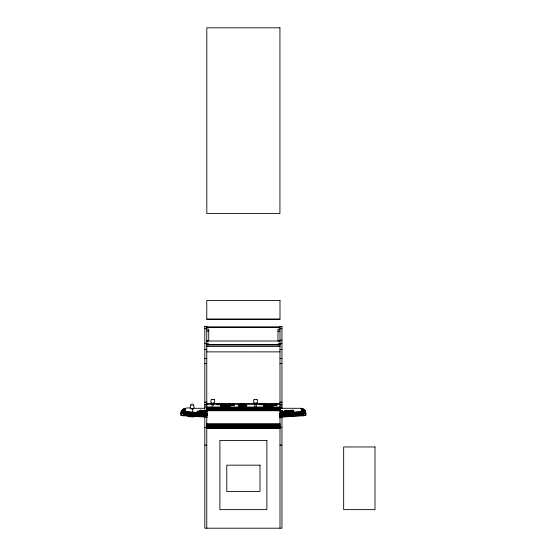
<?xml version="1.0" encoding="UTF-8"?>
<svg xmlns="http://www.w3.org/2000/svg" width="556" height="556" viewBox="0 0 556 556"><rect width="100%" height="100%" fill="white"/><g stroke="black" fill="none" stroke-linecap="round" stroke-linejoin="round"><path stroke-width="0.83" d="M240.206 406.179L242.409 406.255L242.534 403.997L242.576 404.483M191.055 404.837C187.261 409.869 196.595 410.794 193.37 404.858M211.607 399.277C207.979 404.956 217.563 404.956 213.928 399.277M254.405 399.264C250.77 404.949 260.354 404.949 256.726 399.264M207.478 417.208L182.966 415.742L183.994 413.157L185.607 411.781L206.735 413.045M190.777 408.299C186.239 406.742 179.157 409.591 180.999 415.415L183.299 415.415M180.999 415.415L182.792 412.962L185.607 411.781L185.607 408.299M280.585 411.516L280.196 411.37M285.937 411.162C288.126 410.655 280.161 411.155 286.632 411.072M286.013 411.19L286.403 411.092M288.265 411.398L288.668 411.489M288.64 411.176C287.285 410.759 291.566 410.891 290.149 411.099M290.024 411.155L291.678 411.037L290.6 411.051M290.413 410.905L292.539 410.745L290.017 410.815M291.316 410.759L290.927 410.682L291.601 410.62M291.122 410.689L291.775 410.794M292.525 411.162L291.58 411.051M264.169 404.233C261.16 404.921 270.348 404.678 264.538 405.046M266.268 404.337L266.762 404.601M266.261 404.712L266.936 404.525L266.345 404.149M211.488 403.225L212.128 403.03M214.414 399.472L211.127 399.472M221.302 405.185L221.844 405.414M223.588 404.233L223.192 404.455M223.971 404.629L223.7 404.427M227.015 405.671L227.522 405.463L225.117 405.435M230.323 405.442L228.843 405.164M254.287 403.211L254.926 403.024M257.206 399.465L253.925 399.465M244.598 404.393A6.679 4.747 -79.8 0 0 239.483 406.033L238.322 405.519L240.491 404.9M242.409 406.255C243.174 406.193 247.524 406.339 246.162 405.185A6.679 5.762 -72.5 0 0 238.837 405.88M260.138 403.948L262.508 404.052L260.02 403.614L262.307 403.67L261.73 403.851M264.211 404.768L265.219 405.088M264.19 405.831C261.758 405.338 269 405.171 266.081 405.998M267.109 405.317L268.291 405.887M270.98 404.65L270.626 404.754L271.689 404.963M269.597 405.79L269.952 405.685L269.597 405.574M270.98 405.317L270.272 405.22M272.996 404.858L273.35 404.754L272.669 404.539M274.664 404.636L274.31 404.747L275.095 404.928M264.281 404.191L264.454 404.427M266.157 404.386L264.399 404.136M221.149 404.427L220.822 404.56L222.046 404.803M221.42 405.136L221.066 405.241L222.122 405.435M223.366 404.414L223.192 404.184M223.415 405.393C218.258 405.894 223.324 405.255 223.436 405.136M224.318 405.317L224.971 405.783M228.189 404.657L227.835 404.754L228.613 404.928M231.873 404.643L231.518 404.747L232.582 404.942M230.205 405.491L230.559 405.393L228.231 405.227M233.888 404.844L234.243 404.747L233.847 404.58M193.745 404.956L190.472 404.935M190.847 408.757L191.57 408.639M199.562 411.336L200.257 411.461M200.938 411.718L201.341 411.621M201.689 411.398C205.609 411.294 199.583 411.245 201.55 411.308M203.371 411.016L204.059 411.141M202.961 411.329L203.169 411.482M204.003 411.051L203.44 411.106M203.246 411.315L202.864 411.426L203.364 411.266M205.317 411.086L204.559 411.044M205.664 411.447L206.172 411.391L205.796 411.322M282.983 411.482L282.483 411.322M287.348 411.183L285.999 411.496M288.216 410.849L288.779 410.981M290.322 411.106L288.39 410.981M260.319 403.906L259.784 404.052L261.827 404.268M264.399 404.052L263.836 404.379M264.211 404.184L264.677 404.115M266.227 404.309L265.761 404.455M264.253 405.088L263.857 405.261L264.635 405.449M264.399 405.109L264.079 405.609L265.553 405.699M266.706 404.678L265.956 404.754M267.777 404.858L267.234 405.011L267.589 405.115M264.378 405.79L263.836 405.943L264.621 406.123M265.518 405.47L266.581 405.261L266.185 405.088M267.77 405.15C267.658 406.179 272.294 404.97 267.415 405.136M269.424 405.157L269.959 405.011L269.278 404.796M266.025 406.088L266.366 405.943L265.782 405.755M270.501 405.06C275.602 404.358 271.404 406.102 271.168 404.886M271.168 405.275L270.626 405.421L271.411 405.609M272.808 404.907L273.17 404.879L272.808 404.601M269.417 405.831L269.771 405.81M274.852 404.594L274.497 404.622L274.852 404.893M276.256 404.928L277.041 404.747L276.686 404.636M217.465 403.955L217.125 404.094L217.709 404.268M219.113 404.24C213.594 403.308 221.761 403.434 218.591 403.899M220.94 404.407L221.691 404.337M221.656 404.184L220.711 404.56L221.385 404.74M223.436 404.337L221.42 404.337M221.246 405.122L221.601 405.095M223.387 405.074L221.26 404.851L223.915 404.705M224.839 404.831L224.443 404.997L224.798 405.102M221.441 405.713L221.823 406.061M221.587 405.741L221.045 405.88L221.587 406.026M223.248 405.38L223.602 405.359M228.231 404.587L228.37 404.9M224.971 405.498L224.436 405.637L224.791 405.741M226.758 405.47L224.631 405.255L226.931 404.949M227.71 405.074L228.335 404.963M231.699 404.629L232.06 404.601M230.024 405.532L230.914 405.22L229.878 404.553M233.708 404.886L233.888 404.643M191.959 403.781L192.272 403.788M199.458 411.294L197.345 411.231L199.778 411.28M202.023 410.759L202.308 410.655M199.458 411.683L199.861 411.642L199.395 411.565M201.606 411.426L202.016 411.377L201.439 411.273M203.26 411.308L203.329 411.503M205.505 411.482L204.101 411.558M206.853 411.454L206.443 411.496L206.908 411.572M260.18 403.878L260.562 403.871M260.284 404.247C257.331 404.99 264.962 404.99 262.001 404.247M264.802 404.247L264.003 404.302L265.664 404.226M266.039 404.351L264.635 404.469M264.239 405.762L264.621 405.755M268.006 405.498L267.227 405.685L268.944 405.922M264.343 406.13C261.389 406.874 269.014 406.874 266.06 406.13M272.954 404.928L272.287 404.963M271.029 405.248L271.411 405.241M265.782 406.123L266.567 405.943L266.025 405.79M267.735 405.88C264.774 406.624 272.405 406.624 269.451 405.88M269.458 405.748L270.313 405.477L269.813 405.255M274.817 404.942C271.863 405.685 279.487 405.685 276.534 404.942M269.173 405.866L269.556 405.859M271.133 405.616C268.18 406.36 275.804 406.36 272.85 405.616M272.843 405.491L273.705 405.22L272.843 404.949M276.638 404.921L274.991 404.963M272.572 405.609L273.357 405.421L273.003 405.317M279.974 411.357L280.69 411.322M282.663 411.503L283.087 411.482M284.283 411.343L284.582 411.489M288.036 410.842C288.814 410.509 283.046 410.634 288.314 410.947M287.063 411.266L288.349 411.197M286.555 411.614L286.09 411.683L286.493 411.732M290.955 411.079L290.427 411.204M286.131 412.052C285.131 412.587 291.629 412.121 287.744 412.003M288.098 411.787C286.917 412.191 292.456 412.079 290.517 411.774M290.308 411.475L290.774 411.405L290.079 411.496M292.275 411.211L292.741 411.134L291.872 411.058M288.495 411.753L288.404 411.621M292.616 411.197L292.046 411.225M217.709 403.92L216.923 404.094L218.64 404.323M218.869 404.268L219.655 404.094L219.252 403.927M221.601 404.177L223.248 404.177M223.165 404.775L223.637 404.768M221.566 405.449L220.711 405.706L221.566 405.963M223.387 405.407L222.073 405.463M224.832 405.47L225.215 405.463M221.552 406.088C218.71 406.881 226.57 406.895 223.234 405.741M230.156 404.921L228.516 404.963M222.991 406.061L224.144 405.706L223.283 405.449M228.898 405.199L227.884 405.331L228.231 405.56M224.937 405.845C222.122 406.415 228.787 406.742 227.015 405.894M229.781 405.178C231.782 404.698 226.619 404.698 228.613 405.178M232.026 404.956C229.072 405.665 236.689 405.665 233.742 404.956M226.382 405.817L227.161 405.637L226.806 405.539M226.758 405.804L225.117 405.845M228.342 405.602C225.388 406.304 233.006 406.304 230.059 405.602M233.464 404.921L233.847 404.914M229.781 405.567L230.406 405.428M182.966 415.742L184.286 415.582M189.631 416.402L187.921 416.611L192.8 416.903L196.226 416.486M200.32 410.627L199.924 410.724M201.814 410.78L202.217 410.689M197.387 411.565L197.755 411.551M199.91 411.294L199.298 411.357L199.986 411.454M203.718 410.974L203.392 411.155M203.767 411.065L203.315 411.065M201.404 411.447L201.772 411.433M204.969 411.127L205.414 411.106L204.837 411.051M205.157 411.211L205.553 411.169L203.475 410.974M207.054 411.044L206.658 411.134L207.131 411.197M202.836 411.774L203.447 411.711L202.759 411.614M204.969 411.516L207.054 411.433M200.987 412.059L200.375 412.156L201.619 412.281M204.949 411.69L204.337 411.753L205.289 411.857M206.804 411.829L206.186 411.857M207.096 412.323L205.101 412.371M282.427 411.162L281.329 411.19M282.427 411.245L281.628 411.273M282.761 411.51L281.232 411.565M282.851 411.516L281.67 411.558M289.933 410.967L290.315 410.96M292.936 410.787L293.359 410.669M287.966 411.231L288.342 411.231M286.375 411.489L285.728 411.51M288.342 411.35L286.076 411.336M286.778 411.593L286.291 411.683L286.736 411.801M293.047 411.266L293.978 411.162L293.373 411.065M288.077 411.718L288.613 411.718M286.111 411.982L286.646 411.982M292.164 411.711L293.088 411.607L292.108 411.482M260.465 403.837L262.328 403.927M265.601 404.782L266.081 404.796M269.278 405.227L268.242 405.248M272.669 404.97L271.022 404.928M264.517 405.727L266.366 405.553L266.025 405.4M267.909 405.47L268.944 405.442M271.307 405.206L271.689 405.22M265.504 406.144L265.886 406.158M268.895 405.887L269.271 405.901M272.676 405.637L271.988 405.637M217.611 403.892L218.64 403.864M217.848 404.275C214.053 404.65 221.17 405.338 219.502 404.351M218.974 404.302L218.293 404.295M221.566 404.302L222.046 404.309M223.283 404.817L221.983 404.844M221.747 405.032L223.436 404.754M225.451 405.227L227.168 404.997L226.813 404.9M229.878 404.963L228.843 404.983M233.186 404.942L233.562 404.949M222.706 406.075L223.769 405.88L223.373 405.713M229.878 405.595L228.843 405.623M280.036 413.045L301.171 411.781L303.979 412.962L305.772 415.415L303.472 415.415M280.328 413.171L301.463 411.906L302.784 413.157L303.812 415.742L280.141 417.153M279.765 413.386L301.748 412.072M280.043 413.601L302.026 412.281M280.314 413.852L302.29 412.538M279.717 414.192L302.54 412.83M279.96 414.526L302.784 413.157M280.182 414.887L303.006 413.525M279.543 415.332L303.208 413.914M279.724 415.756L303.395 414.338M279.883 416.201L303.555 414.79M280.029 416.673L303.694 415.256M279.751 417.758L282.198 417.612L279.633 417.299M201.946 410.794L200.598 410.815M200.348 411.044L199.361 411.162L199.75 411.266M197.63 411.537L198.012 411.537M201.147 411.461L201.529 411.461M198.992 411.718L199.375 411.718M199.555 411.725L199.931 411.704M205.56 411.489L204.712 411.53L205.136 411.503M202.579 411.787L202.961 411.787M204.816 411.676L205.199 411.676M203.121 411.794L204.372 411.767M206.568 411.857L205.227 411.878M204.969 412.1L203.982 412.225L205.227 412.343M281.134 411.002L280.516 411.211M280.863 411.099L281.44 411.086M291.483 410.606L293.144 410.613M280.551 411.301L282.26 411.287M286.514 411.058L286.896 411.058M292.664 410.794L293.047 410.801M289.669 410.981L290.051 410.981M288.077 411.245L287.396 411.252M291.142 411.259L292.164 411.238M286.667 411.579L287.348 411.579M290.197 411.51L288.842 411.516M293.248 411.294L291.969 411.315M288.279 411.746L286.875 411.781M288.432 411.767L292.366 411.739M286.312 412.003L283.623 411.899L287.243 411.774M201.856 410.606L199.715 410.696L200.667 410.801M203.732 410.96L204.26 410.953M204.42 411.148L204.955 411.141M201.362 411.322L202.78 411.19L202.057 411.058M197.929 411.523L198.304 411.53M200.855 411.468L201.23 411.475M201.515 411.593L202.21 411.579M198.7 411.725L199.076 411.732M201.891 411.6L201.029 411.739M202.287 411.794L202.662 411.801M205.115 411.662L205.491 411.669M204.949 412.045L203.635 412.052M221.983 404.268L224.082 404.483M222.727 404.427L221.844 404.407M260.792 403.816L261.501 403.816M264.92 404.08L265.803 404.101M233.235 404.976L231.921 404.914M225.444 405.414L225.799 405.4M232.881 405.449L233.235 405.442M265.664 404.824L263.732 404.678M225.799 405.873L226.153 405.866M222.761 406.109L222.052 406.109M229.197 406.095L229.552 406.082M268.597 405.22L269.778 405.136L269.424 404.858M276.026 404.983L275.324 404.983M222.407 406.582L222.761 406.575M272.343 405.665L271.641 405.665M265.553 406.179L264.517 406.158M268.59 406.394L268.944 406.387M292.366 410.801L292.734 410.815M286.833 411.044L288.175 411.065M289.732 410.995L288.696 410.995M280.947 411.287L281.405 411.294M285.798 411.523L284.755 411.523M286.979 411.565L287.688 411.565M289.878 411.523L289.176 411.53M204.121 411.148L205.275 411.009M206.749 411.551L204.532 411.364L205.894 411.475M200.535 411.489L200.89 411.482M198.381 411.746L198.735 411.746M205.456 411.648L205.81 411.648M202.321 411.815L201.307 411.794M200.952 411.982L199.667 411.961M206.776 319.102L279.995 319.102M204.816 326.386L206.776 326.386M279.995 326.386L281.955 326.386M206.825 326.824L279.932 326.824M206.825 327.463L279.932 327.463M204.816 328.624L206.776 328.624M279.995 328.624L281.955 328.624M206.776 329.159L208.736 329.159L208.736 340.925L206.776 340.925M279.932 329.159L277.972 329.159L277.972 340.925L279.932 340.925M206.776 331.077L208.736 331.077M277.972 331.077L279.932 331.077M279.995 340.182L281.955 340.182M206.825 340.995L279.932 340.995M204.816 343.288L206.776 343.288M279.995 343.288L281.955 343.288M206.776 343.754L208.736 343.754L208.736 345.026M279.995 343.754L278.042 343.754L278.042 345.026M206.776 344.56L279.995 344.63M206.776 344.789L279.995 344.762M206.776 344.922L279.995 344.922M206.776 346.471L279.995 346.471M204.816 349.453L206.776 349.453M279.995 349.453L281.955 349.453M206.776 351.872L279.995 351.872M204.816 358.502L206.776 358.502M279.995 358.502L281.955 358.502M204.816 363.506L206.776 363.506M279.995 363.506L281.955 363.506M204.816 402.127L206.776 402.127M279.995 402.127L281.955 402.127M204.816 402.516L206.776 402.516M279.995 402.516L281.955 402.516M206.776 403.864L279.995 403.913M206.776 404.045L217.973 404.045M219.696 404.045L260.187 404.045M261.911 404.045L279.995 404.045M204.816 404.74L206.776 404.74M279.995 404.74L281.955 404.74M204.816 404.81L206.776 404.81M279.995 404.81L281.955 404.81M204.816 407.096L281.955 407.096M206.776 407.319L279.995 407.319M206.776 407.499L279.995 407.499M206.776 407.722L279.995 407.722M206.776 407.979L279.995 407.979M193.363 408.299L204.58 408.299M206.776 408.285L301.171 408.299C304.493 408.646 306.877 412.128 305.772 415.415M206.776 408.618L279.995 408.618M206.776 408.994L279.995 408.994M206.776 409.397L279.995 409.397M206.776 409.821L279.995 409.821M206.776 410.272L279.995 410.272M279.995 410.745L204.816 410.745L204.816 326.233M206.776 423.79L279.995 423.79M206.776 424.291L279.995 424.291M206.776 424.791L279.995 424.791M206.776 425.27L279.995 425.27M206.776 425.736L279.995 425.736M206.776 426.181L279.995 426.181M206.776 426.598L279.995 426.598M206.776 426.98L279.995 426.98M206.776 427.342L279.995 427.342M204.816 427.397L206.776 427.397M279.995 427.397L281.955 427.397M206.776 427.661L279.995 427.661M206.776 427.946L279.995 427.946M206.776 428.19L279.995 428.19M206.776 428.391L279.995 428.391M204.816 445.141L206.776 445.141M279.995 445.141L281.955 445.141M292.032 410.815L292.386 410.821M281.433 410.995L282.691 411.169L281.788 411.301M287.181 411.037L287.535 411.037M281.433 411.079L282.49 411.12M204.323 410.947L204.865 410.96M203.823 411.141L204.358 411.148M200.188 411.482L200.549 411.468M204.121 411.537L203.44 411.537M198.624 411.516L199.284 411.537M202.189 411.6L202.558 411.586M205.796 411.669L206.158 411.655M198.402 411.725L197.721 411.725M201.501 412.309L203.795 412.184L203.072 412.052M222.727 404.038L221.483 404.414M222.122 405.046L222.727 405.046M225.805 405.199L224.839 405.164M265.219 405.011L265.9 405.046M271.988 405.178L272.343 405.185M264.865 405.505L266.4 405.387L266.039 405.109M292.067 410.801L291.393 410.794M290.802 411.252L291.177 411.245M286.722 411.259L287.098 411.252M287.654 411.579L288.022 411.572M280.808 411.551L281.28 411.544M192.55 408.632L193.384 408.743M203.823 411.53L202.989 411.489M202.488 411.607L202.87 411.6M206.095 411.669L206.478 411.669M201.689 411.794L201.043 411.774M203.232 412.031L203.753 412.017M199.493 411.982L196.789 412.086L200.216 412.114L198.944 411.829L199.555 411.586M287.786 411.065L288.668 411.099M290.503 411.231L290.885 411.238M286.423 411.245L286.806 411.245M288.536 411.503L288.925 411.503M287.938 411.586L288.328 411.586M284.839 411.503L284.046 411.454M280.433 411.537L280.912 411.537M185.315 411.906L207.291 413.219M185.03 412.072L207.006 413.386M184.752 412.281L206.728 413.601M184.488 412.538L207.312 413.9M184.231 412.83L207.054 414.192M183.994 413.157L206.818 414.526M183.772 413.525L207.437 414.936M183.563 413.914L207.235 415.332M183.383 414.338L207.047 415.756M183.216 414.79L206.888 416.201M183.077 415.256L206.749 416.673M255.892 403.003L256.844 403.211M213.101 403.01L214.053 403.225M222.81 404.309L223.227 404.316M228.516 405.595L228.898 405.588M226.097 405.442L226.98 405.519M225.493 405.831L224.832 405.804M221.726 406.088L222.108 406.075M265.601 404.268L266.081 404.254M272.294 405.22L272.676 405.206M264.837 404.782L264.086 404.733M267.916 405.227L268.298 405.213M268.895 405.477L269.556 405.505M271.307 405.637L271.689 405.63M264.538 405.477L264.92 405.47M265.504 405.734L265.886 405.727M200.403 410.787L199.833 410.752M205.31 411.273L205.776 411.28M204.893 411.357L205.268 411.364M206.756 411.586L207.131 411.586M206.359 411.683L206.735 411.69M205.025 411.843L204.545 411.781M199.173 411.551L199.548 411.551M197.832 411.711L197.144 411.621L197.609 411.69M288.196 411.211L288.46 411.468M286.18 411.218L286.548 411.231M288.196 411.6L288.564 411.607M282.559 411.315L282.941 411.336M302.492 415.582L303.812 415.742M223.005 404.059L223.588 404.316M223.165 404.337L223.811 404.42M225.222 405.171L224.624 405.115M228.613 405.567L227.48 405.22M221.295 404.754L221.691 404.775M224.589 405.671L224.944 405.72M205.595 411.294L206.019 411.315M265.761 404.115L266.227 404.184M265.956 404.295L266.435 404.302M244.668 404.914L245.516 405.032A6.679 4.747 -79.8 0 0 245.078 404.678M272.572 405.241L272.954 405.248M267.631 405.185L268.013 405.192M269.173 405.498L269.771 405.56M264.357 405.998L264.003 405.95L264.378 406.088M226.626 404.858L226.987 404.879M223.248 405.095L223.602 405.122M272.815 405.275L273.17 405.296M301.463 411.906L301.171 408.299M305.571 411.468L305.571 414.95M305.327 411.016L305.327 414.498M305.042 410.585L305.042 414.067M304.723 410.189L304.723 413.671M304.368 409.814L304.368 413.296M303.979 409.48L303.979 412.962M303.562 409.181L303.562 412.663M303.117 408.917L303.117 412.399M302.659 408.695L302.659 412.177M302.172 408.521L302.172 412.003M301.679 408.389L301.679 411.871M281.955 326.233L281.955 408.632M281.955 417.299L281.955 528.2L204.816 528.2L204.816 416.43M279.995 326.233L279.995 528.2M256.226 403.135L256.226 406.533M254.843 403.135L254.843 406.533M213.435 403.142L213.435 405.692M212.044 403.142L212.044 406.547M206.776 326.233L206.776 528.2M192.765 408.66L192.765 412.1M185.099 408.389L185.099 411.871M184.599 408.521L184.599 412.003M184.119 408.695L184.119 412.177M183.654 408.917L183.654 412.399M183.209 409.181L183.209 412.663M182.792 409.48L182.792 412.962M182.41 409.814L182.41 413.296M182.048 410.189L182.048 413.671M181.729 410.585L181.729 414.067M181.444 411.016L181.444 414.498M181.2 411.468L181.2 414.95M246.336 405.164A4.378 0.758 0 0 1 242.402 406.29M240.394 404.865A4.378 0.758 0 0 0 239.337 406.054L240.331 406.151A6.679 3.412 -84 0 1 244.348 404.573M244.772 404.886A4.378 0.758 0 0 1 245.662 405.004M241.332 406.227A6.679 1.835 -87.1 0 1 243.493 404.511M238.441 405.706A6.679 6.387 -54.8 0 1 246.558 405.359M238.322 405.519A6.679 6.575 7.1 0 1 246.676 405.546M238.489 405.331A6.679 6.311 59.3 0 1 246.51 405.734M238.927 405.157A6.679 5.623 74.1 0 1 246.072 405.908M239.608 405.011A6.679 4.552 80.6 0 1 245.391 406.054M240.783 404.56A6.679 3.162 84.6 0 1 244.508 406.165M241.651 404.504A6.679 1.564 87.6 0 1 243.493 406.234M288.119 410.481L290.427 410.488L288.119 410.481M291.122 410.293L293.429 410.3L291.122 410.293M267.471 404.566L269.764 404.622L267.471 404.566M270.862 404.316L273.156 404.372L270.862 404.316M274.553 404.302L276.839 404.358L274.553 404.302M224.68 404.56L226.966 404.615L224.68 404.56M228.071 404.316L230.358 404.372L228.071 404.316M231.755 404.309L234.048 404.358L231.755 404.309M199.979 410.279L202.231 410.321L199.979 410.279M199.562 410.947L201.814 410.988L199.562 410.947M279.932 27.8L206.811 27.8L206.811 213.532L279.932 213.532L279.932 27.8M279.995 300.476L206.776 300.476L206.776 319.304L279.995 319.304L279.995 300.476M266.887 440.428L219.884 440.428L219.884 509.63L266.887 509.63L266.887 440.428M375.001 446.961L343.664 446.961L343.664 509.63L375.001 509.63L375.001 446.961M259.993 465.17L226.778 465.17L226.778 491.414L259.993 491.414L259.993 465.17M271.126 405.491L270.772 405.442L271.168 405.574"/></g></svg>
